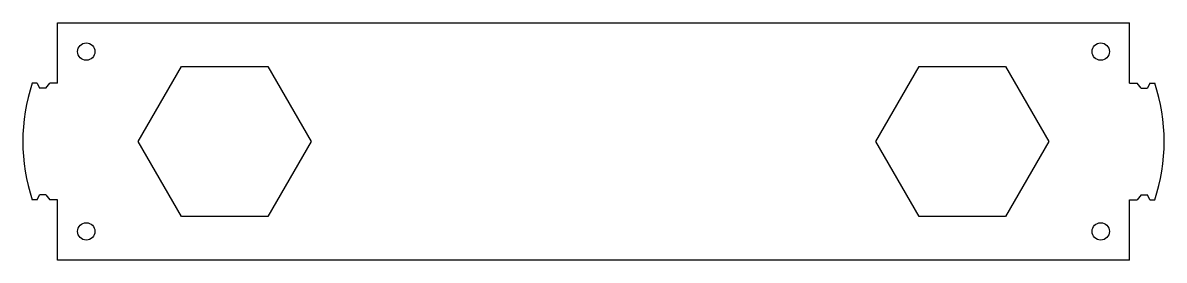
# Model space of a CAD drawing. Header units: metres. Extents: x 1970 to 2366, y 491 to 573.
import ezdxf

# ---------------------------------------------------------------- set-up
doc = ezdxf.new("R2010")
doc.units = ezdxf.units.M

msp = doc.modelspace()

# ---------------------------------------------------------------- linework, layer by layer
at = {"color": 250, "linetype": 'Continuous'}
for p, q in [((1982, 573.19), (2354, 573.19)), ((1982, 552.3), (1982, 573.19)), ((2354, 552.3), (2354, 573.19)), ((2010, 532), (2025, 557.98)), ((2025, 557.98), (2055, 557.98)), ((2055, 557.98), (2070, 532)), ((2266, 532), (2281, 557.98)), ((2281, 557.98), (2311, 557.98)), ((2311, 557.98), (2326, 532)), ((1975.01, 552.3), (1973.26, 552.3)), ((1975.01, 552.3), (1975.75, 550.5)), ((1978, 550.5), (1975.75, 550.5)), ((1978, 550.5), (1979.38, 552.3)), ((1982, 552.3), (1979.38, 552.3)), ((2354, 552.3), (2356.62, 552.3)), ((2358, 550.5), (2356.62, 552.3)), ((2358, 550.5), (2360.25, 550.5)), ((2360.99, 552.3), (2360.25, 550.5)), ((2360.99, 552.3), (2362.74, 552.3)), ((2025, 506.02), (2010, 532)), ((2070, 532), (2055, 506.02)), ((2281, 506.02), (2266, 532)), ((2326, 532), (2311, 506.02)), ((1975.01, 511.7), (1973.26, 511.7)), ((1975.01, 511.7), (1975.75, 513.5)), ((1978, 513.5), (1975.75, 513.5)), ((1978, 513.5), (1979.38, 511.7)), ((1982, 511.7), (1979.38, 511.7)), ((1982, 490.81), (1982, 511.7)), ((2354, 511.7), (2356.62, 511.7)), ((2354, 490.81), (2354, 511.7)), ((2358, 513.5), (2356.62, 511.7)), ((2358, 513.5), (2360.25, 513.5)), ((2360.99, 511.7), (2360.25, 513.5)), ((2360.99, 511.7), (2362.74, 511.7)), ((2055, 506.02), (2025, 506.02)), ((2311, 506.02), (2281, 506.02)), ((2354, 490.81), (1982, 490.81))]:
    msp.add_line(p, q, dxfattribs=at)
for centre in [(1992, 563.19), (2344, 563.19), (1992, 500.81), (2344, 500.81)]:
    msp.add_circle(centre, 3, dxfattribs=at)
for centre, start, end in [((2034.66, 532), 161.7066, 198.2934), ((2301.34, 532), 341.7066, 18.2934)]:
    msp.add_arc(centre, 64.67, start, end, dxfattribs=at)

doc.saveas('drawing.dxf')
